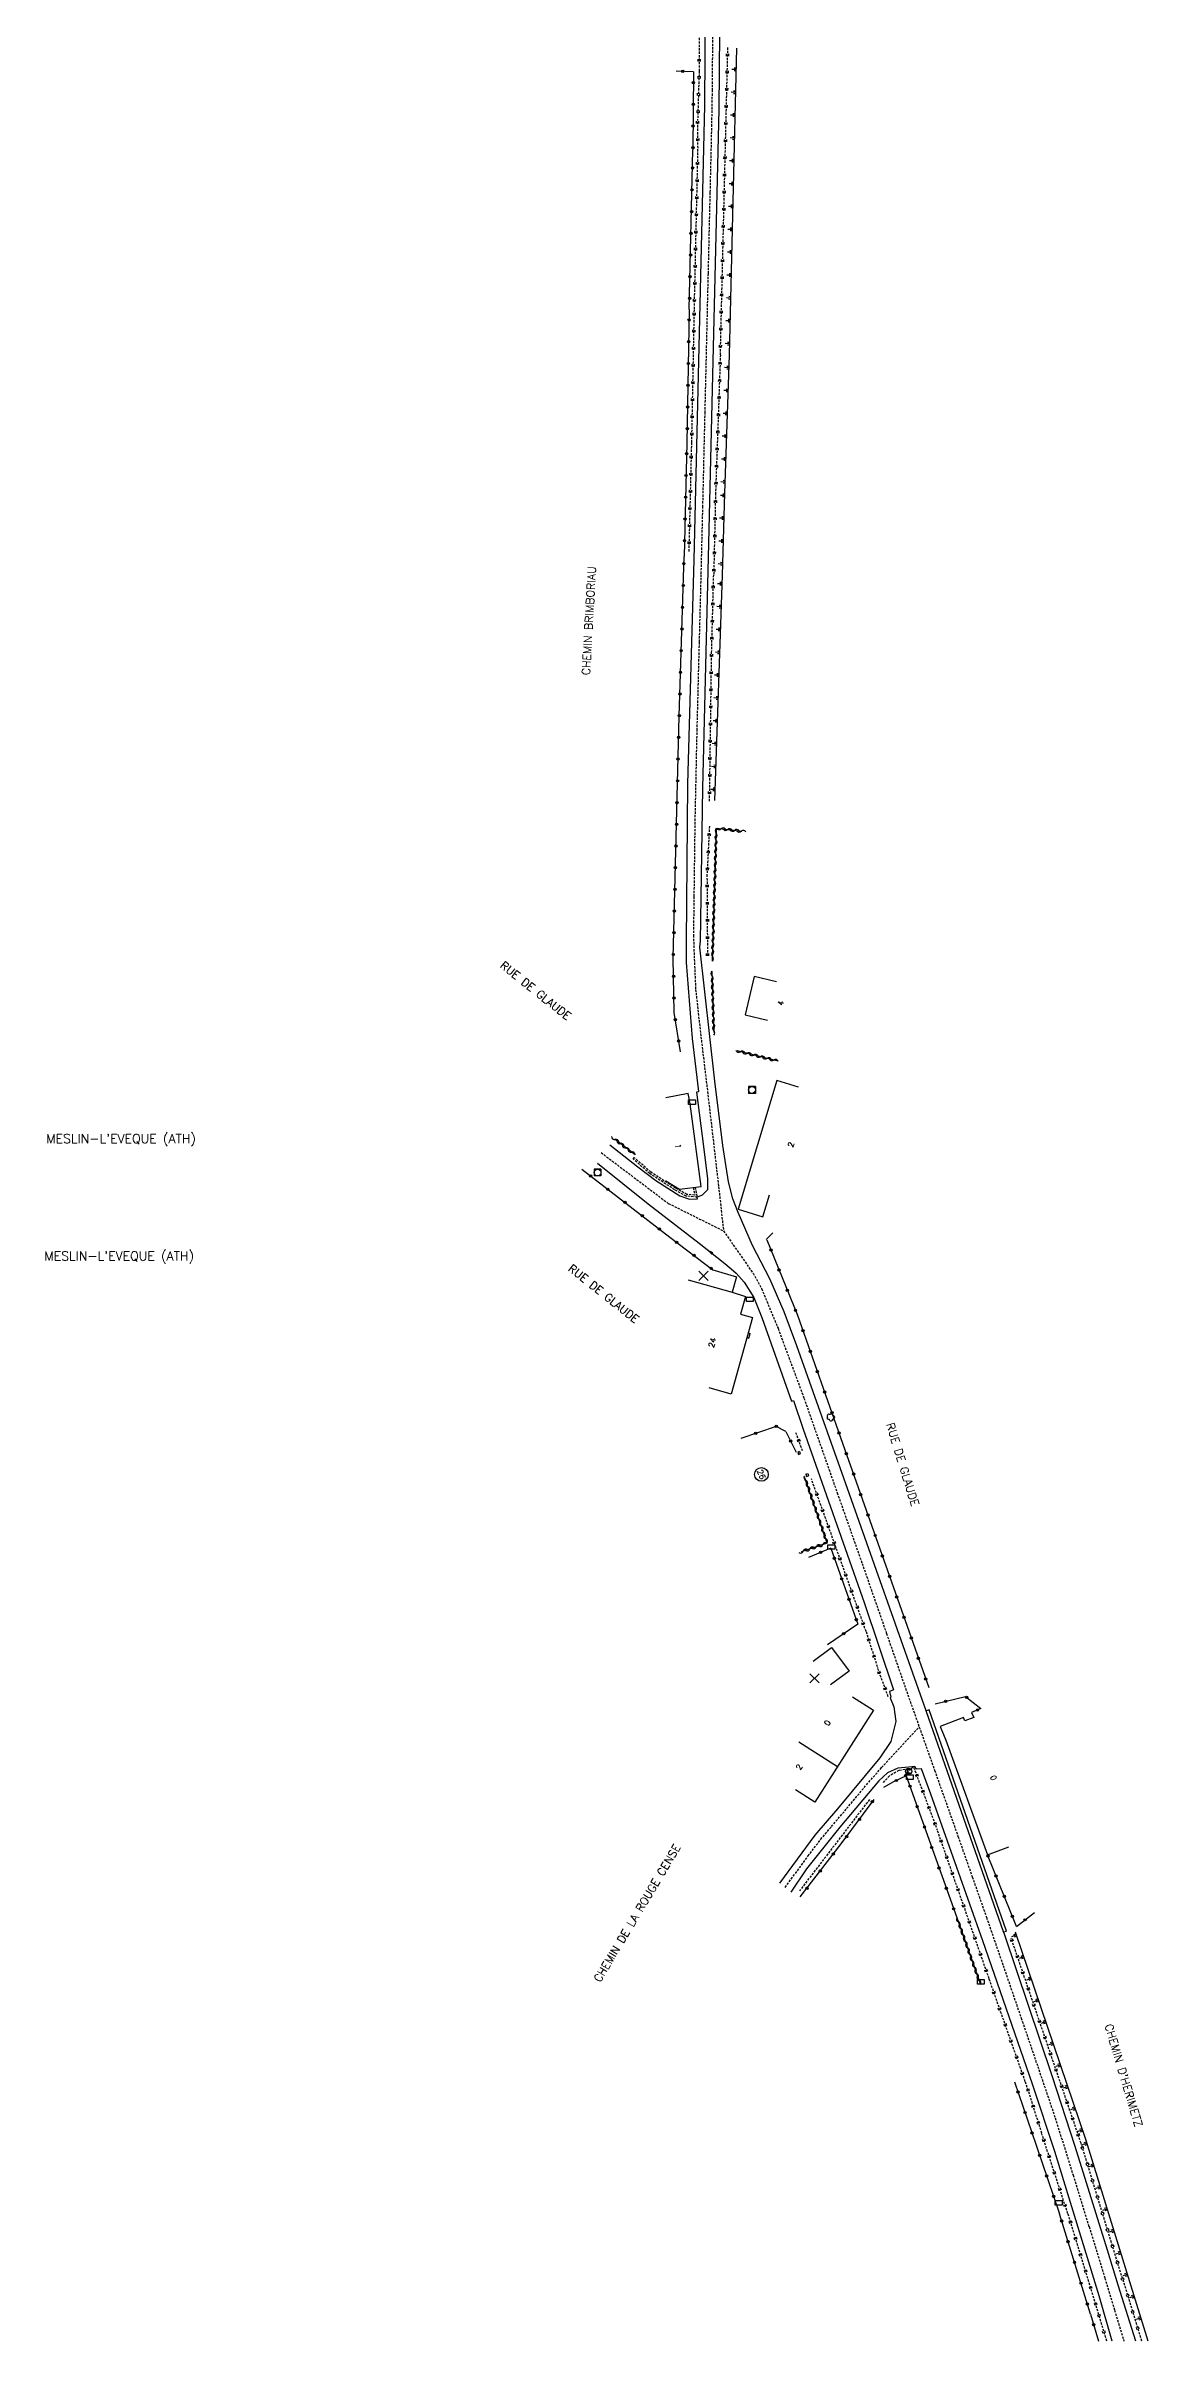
# Model space of a CAD drawing. Header units: millimetres. Extents: x 114000 to 114821, y 148000 to 149000.
# Drawn here: x 114016 to 114257, y 148000 to 148502 of the extents above; entities that cross this region are included whole.
import ezdxf
from ezdxf.enums import TextEntityAlignment as Align

# ---------------------------------------------------------------- set-up
doc = ezdxf.new("R2010")
doc.units = ezdxf.units.MM
doc.linetypes.add('DASHED', pattern=[0.75, 0.5, -0.25])
doc.layers.get('0').update_dxf_attribs({"linetype": 'CONTINUOUS'})
for name, color, linetype in [('W0001', 6, 'DASHED'), ('W0008', 7, 'CONTINUOUS'), ('W0100', 7, 'CONTINUOUS'), ('W0105', 7, 'CONTINUOUS'), ('W0112', 1, 'DASHED'), ('W0211', 2, 'CONTINUOUS'), ('W0220', 5, 'DASHED'), ('W0300', 7, 'CONTINUOUS'), ('W0310', 3, 'CONTINUOUS'), ('W0322', 7, 'CONTINUOUS'), ('W0400', 7, 'CONTINUOUS'), ('W0420', 7, 'CONTINUOUS'), ('W0471', 7, 'CONTINUOUS'), ('W0980', 7, 'CONTINUOUS'), ('W0989', 7, 'CONTINUOUS'), ('W0991', 7, 'CONTINUOUS'), ('W1102', 7, 'CONTINUOUS'), ('W1471', 7, 'CONTINUOUS')]:
    doc.layers.add(name, color=color, linetype=linetype)
doc.styles.get("Standard").update_dxf_attribs({"font": 'romans.shx', "width": 0.85})

# ---------------------------------------------------------------- blocks, each defined once
blk = doc.blocks.new('T471')
for p, q in [((-0.333334, 0.333334), (-0.333334, -0.333334)), ((-0.333334, 0.333334), (0.333334, 0.333334)), ((-0.333334, 0), (0, 0)), ((0.500001, 0.500001), (1.000002, 1.000002)), ((-0.500001, -0.500001), (-1.000002, -1.000002)), ((-0.333334, -0.333334), (0.333334, -0.333334))]:
    blk.add_line(p, q)
blk.add_ellipse((0, 0), major_axis=(0.471405, 0.471405), ratio=1, start_param=5.4977871438, end_param=11.780972451)
blk = doc.blocks.new('T300')
for p, q in [((-0.8, 0.51), (-0.86, 0.34)), ((-0.86, 0.34), (-0.86, 0.17)), ((-0.86, 0.17), (-0.74, 0.06)), ((-0.69, 0.63), (-0.8, 0.51)), ((-0.8, -0.06), (-0.74, 0.06)), ((-0.74, 0.06), (-0.69, 0.11)), ((-0.57, 0.69), (-0.69, 0.63)), ((-0.46, 0.69), (-0.57, 0.69)), ((-0.29, 0.63), (-0.46, 0.69)), ((-0.29, 0.63), (-0.17, 0.74)), ((-0.23, 0.57), (-0.29, 0.63)), ((-0.17, 0.74), (-0.06, 0.8)), ((-0.06, 0.8), (0.06, 0.8)), ((0.06, 0.8), (0.23, 0.74)), ((0.23, 0.74), (0.34, 0.63)), ((0.34, 0.63), (0.4, 0.51)), ((0.46, 0.46), (0.34, 0.46)), ((0.4, 0.51), (0.4, 0.46)), ((0.57, 0.4), (0.46, 0.46)), ((0.57, 0.4), (0.69, 0.29)), ((0.69, 0.29), (0.74, 0.17)), ((0.74, 0.06), (0.69, -0.17)), ((0.74, 0.17), (0.74, 0.06)), ((-0.8, -0.17), (-0.8, -0.06)), ((-0.8, -0.23), (-0.8, -0.17)), ((-0.74, -0.34), (-0.8, -0.23)), ((-0.69, -0.4), (-0.74, -0.34)), ((-0.51, -0.46), (-0.69, -0.4)), ((-0.4, -0.46), (-0.51, -0.46)), ((-0.4, -0.46), (-0.34, -0.46)), ((-0.34, -0.46), (-0.34, -0.4)), ((-0.34, -0.51), (-0.34, -0.46)), ((-0.29, -0.63), (-0.34, -0.51)), ((-0.17, -0.74), (-0.29, -0.63)), ((-0.06, -0.8), (-0.17, -0.74)), ((0.06, -0.8), (-0.06, -0.8)), ((0.17, -0.74), (0.06, -0.8)), ((0.23, -0.69), (0.17, -0.74)), ((0.29, -0.46), (0.23, -0.46)), ((0.29, -0.63), (0.23, -0.69)), ((0.46, -0.4), (0.29, -0.46)), ((0.34, -0.51), (0.29, -0.63)), ((0.34, -0.51), (0.34, -0.46)), ((0.57, -0.34), (0.46, -0.4)), ((0.63, -0.29), (0.57, -0.34)), ((0.69, -0.17), (0.63, -0.29))]:
    blk.add_line(p, q)
blk = doc.blocks.new('T420')
for p, q in [((0.75, 0.75), (-0.75, 0.75)), ((-0.75, 0.75), (-0.75, -0.75)), ((0.75, 0.75), (0.75, -0.75)), ((0.75, -0.75), (-0.75, -0.75))]:
    blk.add_line(p, q)
blk.add_ellipse((0, 0), major_axis=(-0.53, 0.53), ratio=1, start_param=3.926991, end_param=10.210176)
blk = doc.blocks.new('T400')
for p, q in [((-0.15, 0.3), (0.15, 0.3)), ((-0.15, -0.25), (-0.15, 0.3)), ((-0.15, 0.15), (0.15, 0.15)), ((-0.15, 0), (0.15, 0)), ((0.15, 0.3), (0.15, -0.25)), ((-0.15, -0.15), (0.15, -0.15)), ((-0.15, -0.25), (-0.15, -0.3)), ((-0.15, -0.3), (0.15, -0.3)), ((0.15, -0.3), (0.15, -0.25))]:
    blk.add_line(p, q)
blk = doc.blocks.new('t991o')
at = {"color": 0, "linetype": 'Continuous'}
for p, q in [((-1, 1), (1, -1)), ((-1, -1), (1, 1))]:
    blk.add_line(p, q, dxfattribs=at)
blk = doc.blocks.new('t322o')
at = {"color": 0, "linetype": 'Continuous'}
for radius in [0.25, 0.15]:
    blk.add_circle((0, 0), radius, dxfattribs=at)
blk = doc.blocks.new('t310o')
at = {"color": 0, "linetype": 'Continuous'}
for centre, start, end in [((-0.5, 0.38), 216.8699, 323.1304), ((0.5, -0.37), 36.8699, 143.1303)]:
    blk.add_arc(centre, 0.625, start, end, dxfattribs=at)
blk = doc.blocks.new('t220o')
at = {"color": 0, "linetype": 'Continuous'}
for p, q in [((-0.25, 0.25), (0.25, 0.25)), ((-0.25, -0.25), (0.25, -0.25))]:
    blk.add_line(p, q, dxfattribs=at)
blk = doc.blocks.new('t211o')
at = {"color": 0, "linetype": 'Continuous'}
for p, q in [((-0.29, 0.5), (-0.29, 0)), ((0, 1), (0, 0)), ((0.29, 0.5), (0.29, 0))]:
    blk.add_line(p, q, dxfattribs=at)
blk = doc.blocks.new('T1471')
at = {"color": 0, "linetype": 'Continuous', "flags": 128}
blk.add_lwpolyline([(-0.75, -0.5), (-0.75, 0.5), (0.75, 0.5), (0.75, -0.5), (-0.75, -0.5)], dxfattribs=at)

msp = doc.modelspace()

# ---------------------------------------------------------------- linework, layer by layer
at = {"layer": 'W0001'}
for points in [[(114161.41, 148505.53), (114161.31, 148492.41), (114161.19, 148484.84), (114160.84, 148470), (114160.42, 148452.28), (114160.05, 148436.54), (114159.71, 148421.95), (114159.22, 148401.35), (114158.86, 148386.44), (114158.47, 148371.63), (114157.97, 148352.59), (114157.55, 148333.01), (114157.33, 148316.02), (114157.23, 148307.5), (114157.38, 148303.03), (114157.71, 148295.66), (114158.78, 148286.03), (114160.31, 148273.33), (114162.73, 148252.58), (114163.81, 148242.85), (114170.26, 148233.57), (114172.13, 148230.22), (114175.73, 148221.54), (114181.41, 148206.27), (114188.67, 148185.58), (114194.12, 148170.13), (114199.47, 148154.79), (114203.38, 148143.5), (114209.98, 148124.86), (114215.1, 148110.43), (114218.22, 148101.55), (114221.33, 148092.71), (114224.97, 148082.18), (114228.92, 148070.66), (114232.53, 148060.1), (114236.36, 148048.83), (114240.27, 148036.31), (114243.76, 148025.05), (114247.23, 148013.78), (114249.35, 148006.78), (114251.38, 148000)], [(114137.02, 148259.98), (114151.73, 148248.87), (114163.81, 148242.85)], [(114177.32, 148099.25), (114182.28, 148106.1), (114185.1, 148109.76), (114187.43, 148112.56), (114190.74, 148116.48), (114195.08, 148121.69), (114198.4, 148125.46), (114206.61, 148134.39)]]:
    msp.add_lwpolyline(points, dxfattribs=at)
at = {"layer": 'W0008'}
for p, q in [((114248.8, 148000), (114245.98, 148009.89)), ((114253.97, 148000), (114250.16, 148012.21))]:
    msp.add_line(p, q, dxfattribs=at)
for points in [[(114138.93, 148261.71), (114145.05, 148256.86), (114149, 148253.9), (114154.27, 148250.53), (114156.35, 148249.77), (114158.12, 148249.87), (114158, 148250.26), (114159.19, 148250.77), (114160.41, 148251.92), (114160.38, 148254.25), (114159.47, 148261.34), (114157.98, 148273.22), (114157.96, 148273.25), (114158.43, 148273.37), (114157.04, 148284.9), (114155.74, 148301.56), (114155.68, 148305.99), (114156.03, 148340.63), (114157.42, 148389.64), (114159.69, 148489.01), (114159.95, 148522.61)], [(114250.16, 148012.21), (114247.83, 148019.89), (114240.75, 148042.59), (114235.73, 148058.01), (114225.26, 148088.98), (114225.08, 148089.49), (114208.14, 148137.88), (114208.11, 148137.87), (114190.12, 148188.75), (114179.87, 148217.7), (114177.09, 148225.11), (114173.91, 148232.38), (114170.16, 148239.65), (114166.98, 148246.89), (114165.88, 148249.85), (114164.91, 148253.57), (114163.65, 148261.5), (114161.9, 148275.58), (114158.64, 148304.94), (114158.74, 148306.23), (114159.25, 148339.71), (114160.49, 148390.2), (114162.87, 148488.16), (114163.12, 148522.23)], [(114136.23, 148257.67), (114136.23, 148257.67), (114147.36, 148248.8), (114158.51, 148240.2), (114164.09, 148235.72), (114166.01, 148234.09), (114166.61, 148233.59), (114168.31, 148231.62), (114170.44, 148228.28), (114172.22, 148223.9), (114178.66, 148205.61), (114179.1, 148205.74), (114181.22, 148199.5), (114194.55, 148161.54), (114201.01, 148142.44), (114200.1, 148142.09), (114200.41, 148140.84), (114200.28, 148140.73), (114201.08, 148138.75), (114201.52, 148135.56), (114200.42, 148131.18), (114197.99, 148127.61), (114188.76, 148116.41), (114183.75, 148110.64), (114176.04, 148100.15)], [(114225.08, 148089.49), (114225.69, 148089.69), (114208.8, 148138.07), (114208.14, 148137.88)], [(114245.98, 148009.89), (114236.25, 148041.48), (114231.39, 148056.2), (114220.51, 148087.59), (114209.19, 148119.67), (114207.14, 148125.16), (114206.01, 148125.11), (114205.69, 148125.71), (114204.33, 148125.57), (114201.97, 148125.35), (114199.7, 148124.32), (114197.75, 148122.52), (114189.23, 148112.4), (114181.95, 148103.27), (114178.5, 148098.2)]]:
    msp.add_lwpolyline(points, dxfattribs=at)
at = {"layer": 'W0100'}
for points in [[(114175.4, 148297.3), (114170.54, 148298.47), (114168.54, 148290.14), (114173.4, 148288.97)], [(114180.24, 148274.29), (114175.46, 148275.73), (114167, 148247.61), (114166.99, 148247.62), (114172.39, 148245.94), (114173.87, 148250.71)], [(114151.21, 148253.79), (114151.21, 148253.79), (114154.18, 148251.97), (114158.89, 148252.58), (114156.54, 148270.61), (114156.1, 148272.9), (114151.19, 148271.96)], [(114161.46, 148234.36), (114166.64, 148232.8), (114165.7, 148229.45), (114168.63, 148228.53), (114167.53, 148224.61), (114170.13, 148223.89), (114165.49, 148207.16), (114160.67, 148208.49)], [(114183.43, 148148.76), (114187.46, 148151.71), (114191.26, 148146.54), (114187.23, 148143.58)], [(114192.03, 148140.92), (114196.65, 148138.02), (114194.92, 148135.38), (114183.75, 148117.91), (114179.54, 148120.61)], [(114218.58, 148136.42), (114216.58, 148135.65), (114216.3, 148136.38), (114211.22, 148134.41), (114212.41, 148131.43), (114221.55, 148106.4), (114226.25, 148108.12)]]:
    msp.add_lwpolyline(points, dxfattribs=at)
at = {"layer": 'W0105'}
for p, q in [((114168.92, 148219.52), (114169.33, 148219.41)), ((114169.21, 148220.56), (114169.64, 148220.44))]:
    msp.add_line(p, q, dxfattribs=at)
msp.add_lwpolyline([(114169.33, 148219.41), (114169.64, 148220.44)], dxfattribs=at)
at = {"layer": 'W0112'}
for p, q in [((114144.01, 148258.61), (114144.28, 148258.9)), ((114180.41, 148194.57), (114180.04, 148194.41)), ((114180.24, 148193.94), (114180.61, 148194.09)), ((114181.84, 148189.63), (114182.22, 148189.75)), ((114182, 148189.12), (114182.39, 148189.24))]:
    msp.add_line(p, q, dxfattribs=at)
for points in [[(114157.58, 148252.41), (114158, 148250.26), (114155.64, 148250.45), (114153.09, 148251.85), (114147.66, 148255.4), (114144.01, 148258.61)], [(114157.19, 148252.34), (114157.51, 148250.7), (114155.76, 148250.84), (114153.3, 148252.19), (114147.9, 148255.72), (114144.28, 148258.9)], [(114180.04, 148194.41), (114180.24, 148193.94)], [(114180.41, 148194.57), (114180.61, 148194.09)], [(114181.84, 148189.63), (114182, 148189.12)], [(114182.22, 148189.75), (114182.39, 148189.24)]]:
    msp.add_lwpolyline(points, dxfattribs=at)
at = {"layer": 'W0211'}
for p, q in [((114165.13, 148434.48), (114166.72, 148501.6)), ((114164.13, 148404.23), (114165.13, 148434.48)), ((114163.59, 148386.3), (114164.13, 148404.23)), ((114161.91, 148336.97), (114163.59, 148386.3)), ((114243.11, 148043.86), (114227.66, 148089.43)), ((114256.68, 148000), (114243.11, 148043.86))]:
    msp.add_line(p, q, dxfattribs=at)
at = {"layer": 'W0220'}
for p, q in [((114163.12, 148434.48), (114164.76, 148501.69)), ((114158.23, 148479.71), (114158.16, 148486)), ((114157.43, 148444.49), (114158.23, 148479.71)), ((114156.87, 148415.3), (114157.43, 148444.49)), ((114163.12, 148434.48), (114162.06, 148404.25)), ((114156.29, 148391.5), (114156.87, 148415.3)), ((114162.06, 148404.25), (114161.66, 148386.36)), ((114179.59, 148198.77), (114181.01, 148194.82)), ((114195.01, 148155.19), (114183.04, 148188.59)), ((114195.01, 148155.19), (114197.52, 148147.23)), ((114199.85, 148140.96), (114197.52, 148147.23)), ((114205.4, 148125.49), (114210.51, 148111.97)), ((114221.91, 148079.25), (114210.51, 148111.97)), ((114242.02, 148043.29), (114226.74, 148088.11)), ((114229.81, 148056.74), (114221.91, 148079.25)), ((114229.81, 148056.74), (114233.4, 148045.43)), ((114239.13, 148027.86), (114233.4, 148045.43)), ((114255.3, 148000), (114242.02, 148043.29)), ((114239.13, 148027.86), (114245.72, 148006.36)), ((114247.63, 148000), (114245.72, 148006.36))]:
    msp.add_line(p, q, dxfattribs=at)
for points in [[(114158.41, 148530.8), (114158.47, 148496.54), (114158.16, 148486)], [(114160.75, 148336.85), (114161.21, 148369.34), (114161.66, 148386.36)], [(114160.73, 148331.38), (114160.19, 148320.77), (114160.3, 148302.87)], [(114204.24, 148125.15), (114202.14, 148124.82), (114200.1, 148123.63), (114198.54, 148122.01)], [(114195.73, 148118.46), (114180.44, 148098.49)]]:
    msp.add_lwpolyline(points, dxfattribs=at)
at = {"layer": 'W0310'}
for p, q in [((114161.37, 148301.87), (114162.24, 148330.94)), ((114162.24, 148330.94), (114167.82, 148330.26)), ((114161.28, 148299.66), (114161.66, 148286.27)), ((114175.75, 148279.98), (114166.79, 148282.23)), ((114144.46, 148259.49), (114140.03, 148262.92)), ((114186.48, 148174.55), (114181.63, 148188.82)), ((114186.48, 148174.55), (114180.79, 148172.65)), ((114214.85, 148092.63), (114220.01, 148078.03))]:
    msp.add_line(p, q, dxfattribs=at)
at = {"layer": 'W0322'}
for p, q in [((114157.25, 148496.41), (114153.47, 148496.51)), ((114157.25, 148496.41), (114157.12, 148479.32)), ((114156.33, 148444.46), (114157.12, 148479.32)), ((114156.33, 148444.46), (114155.81, 148415.22)), ((114155.81, 148415.22), (114155.18, 148390.36)), ((114174.57, 148242.4), (114173.15, 148240.95)), ((114177.45, 148198.99), (114179.68, 148194.43)), ((114187.25, 148173.45), (114182.4, 148171.42)), ((114218.09, 148137.51), (114218.58, 148136.42)), ((114203.78, 148123.63), (114214.85, 148092.63)), ((114227.88, 148090.7), (114221.55, 148106.4)), ((114227.88, 148090.7), (114231.82, 148093.73)), ((114227.45, 148056.74), (114232.18, 148042.88)), ((114232.18, 148042.88), (114237.31, 148027.81)), ((114244.07, 148005.86), (114237.31, 148027.81)), ((114244.07, 148005.86), (114245.82, 148000))]:
    msp.add_line(p, q, dxfattribs=at)
for points in [[(114154.39, 148282.05), (114153, 148290.6), (114152.82, 148302.51), (114154.11, 148355.44), (114155.18, 148390.36)], [(114132.85, 148256.32), (114152.07, 148241.49), (114161.46, 148234.36)], [(114173.29, 148240.87), (114179.99, 148224.4), (114189.87, 148196.42), (114208.69, 148142.95)], [(114177.45, 148198.99), (114175.32, 148200.09), (114167.58, 148197.47)], [(114187.25, 148173.45), (114193.19, 148156.85), (114186.58, 148152.27)], [(114210.09, 148139.39), (114216.74, 148140.99), (114220.09, 148138.35), (114218.09, 148137.51)], [(114203.78, 148123.63), (114200.97, 148122.32), (114198.83, 148121.1)], [(114180.6, 148097.17), (114189.55, 148108.76), (114196.74, 148118.45)]]:
    msp.add_lwpolyline(points, dxfattribs=at)
at = {"layer": 'W1102'}
for p, q in [((114156.07, 148232.14), (114165.7, 148229.45)), ((114180.3, 148131.07), (114188.72, 148125.68))]:
    msp.add_line(p, q, dxfattribs=at)
msp.add_circle((114172.09, 148189.58), 1.5, dxfattribs=at)

# ---------------------------------------------------------------- block references
at = {"layer": 'W0211'}
for p, rotation in [((114166.61, 148496.96), 88.64904060311903), ((114166.49, 148491.96), 88.64904060311903), ((114166.37, 148486.97), 88.64904060311903), ((114166.26, 148481.97), 88.64904060311903), ((114166.14, 148476.97), 88.64904060311903), ((114166.02, 148471.97), 88.64904060311903), ((114165.9, 148466.97), 88.64904060311903), ((114165.78, 148461.97), 88.64904060311903), ((114165.67, 148456.98), 88.64904060311903), ((114165.55, 148451.98), 88.64904060311903), ((114165.43, 148446.98), 88.64904060311903), ((114165.31, 148441.98), 88.64904060311903), ((114165.19, 148436.98), 88.64904060311903), ((114165.04, 148431.72), 88.09706954227826), ((114164.88, 148426.72), 88.09706954227826), ((114164.71, 148421.72), 88.09706954227826), ((114164.54, 148416.73), 88.09706954227826), ((114164.38, 148411.73), 88.09706954227826), ((114164.12, 148403.79), 88.265507601133), ((114164.21, 148406.73), 88.09706954227826), ((114163.96, 148398.8), 88.265507601133), ((114163.81, 148393.8), 88.265507601133), ((114163.66, 148388.8), 88.265507601133), ((114163.52, 148384.45), 88.05755999257066), ((114163.35, 148379.45), 88.05755999257066), ((114163.18, 148374.45), 88.05755999257066), ((114163.02, 148369.45), 88.05755999257066), ((114162.85, 148364.46), 88.05755999257066), ((114162.68, 148359.46), 88.05755999257066), ((114162.51, 148354.46), 88.05755999257066), ((114162.34, 148349.47), 88.05755999257066), ((114162.17, 148344.47), 88.05755999257066), ((114162, 148339.47), 88.05755999257066), ((114227.86, 148088.84), 108.7289827637592), ((114229.47, 148084.11), 108.7289827637592), ((114231.07, 148079.37), 108.7289827637592), ((114232.68, 148074.64), 108.7289827637592), ((114234.28, 148069.9), 108.7289827637592), ((114235.89, 148065.17), 108.7289827637592), ((114237.49, 148060.43), 108.7289827637592), ((114239.1, 148055.69), 108.7289827637592), ((114240.71, 148050.96), 108.7289827637592), ((114242.31, 148046.22), 108.7289827637592), ((114243.29, 148043.29), 107.1917263443603), ((114244.77, 148038.51), 107.1917263443603), ((114246.25, 148033.73), 107.1917263443603), ((114247.72, 148028.96), 107.1917263443603), ((114249.2, 148024.18), 107.1917263443603), ((114250.68, 148019.4), 107.1917263443603), ((114252.16, 148014.63), 107.1917263443603), ((114253.63, 148009.85), 107.1917263443603), ((114255.11, 148005.07), 107.1917263443603)]:
    msp.add_blockref('t211o', p, dxfattribs=dict(at, rotation=rotation))
at = {"layer": 'W0220'}
for p, rotation in [((114164.72, 148500.08), 88.60233756564935), ((114158.43, 148495.18), 268.2711079393638), ((114158.47, 148498.93), 270.1003184713365), ((114164.63, 148496.33), 88.60233756564935), ((114158.32, 148491.43), 268.2711079393638), ((114164.54, 148492.58), 88.60233756564935), ((114158.16, 148485.33), 90.71025069635307), ((114158.21, 148487.68), 268.2711079393638), ((114164.35, 148485.09), 88.60233756564935), ((114164.44, 148488.84), 88.60233756564935), ((114158.21, 148481.58), 90.71025069635307), ((114164.26, 148481.34), 88.60233756564935), ((114158.16, 148476.36), 88.68400123716759), ((114164.17, 148477.59), 88.60233756564935), ((114158.07, 148472.61), 88.68400123716759), ((114163.99, 148470.09), 88.60233756564935), ((114164.08, 148473.84), 88.60233756564935), ((114157.9, 148465.11), 88.68400123716759), ((114157.99, 148468.86), 88.68400123716759), ((114163.9, 148466.34), 88.60233756564935), ((114157.81, 148461.36), 88.68400123716759), ((114163.8, 148462.59), 88.60233756564935), ((114157.73, 148457.61), 88.68400123716759), ((114163.62, 148455.1), 88.60233756564935), ((114163.71, 148458.85), 88.60233756564935), ((114157.55, 148450.12), 88.68400123716759), ((114157.64, 148453.87), 88.68400123716759), ((114163.53, 148451.35), 88.60233756564935), ((114157.47, 148446.37), 88.68400123716759), ((114163.44, 148447.6), 88.60233756564935), ((114157.33, 148439.67), 88.90496789282314), ((114157.4, 148443.42), 88.90496789282314), ((114163.26, 148440.1), 88.60233756564935), ((114163.35, 148443.85), 88.60233756564935), ((114157.26, 148435.92), 88.90496789282314), ((114163.16, 148436.35), 88.60233756564935), ((114157.19, 148432.17), 88.90496789282314), ((114162.92, 148428.86), 267.993748794058), ((114163.05, 148432.6), 267.993748794058), ((114157.05, 148424.68), 88.90496789282314), ((114157.12, 148428.43), 88.90496789282314), ((114162.79, 148425.11), 267.993748794058), ((114156.98, 148420.93), 88.90496789282314), ((114162.66, 148421.36), 267.993748794058), ((114156.9, 148417.18), 88.90496789282314), ((114162.4, 148413.86), 267.993748794058), ((114162.53, 148417.61), 267.993748794058), ((114156.79, 148412.12), 88.60393791959197), ((114162.26, 148410.12), 267.993748794058), ((114156.61, 148404.62), 88.60393791959197), ((114156.7, 148408.37), 88.60393791959197), ((114162.13, 148406.37), 267.993748794058), ((114156.51, 148400.88), 88.60393791959197), ((114162.02, 148402.37), 268.7192286127441), ((114156.42, 148397.13), 88.60393791959197), ((114161.85, 148394.87), 268.7192286127441), ((114161.93, 148398.62), 268.7192286127441), ((114156.33, 148393.38), 88.60393791959197), ((114161.77, 148391.12), 268.7192286127441), ((114161.59, 148383.72), 88.50519096225182), ((114161.68, 148387.38), 268.7192286127441), ((114161.49, 148379.97), 88.50519096225182), ((114161.4, 148376.22), 88.50519096225182), ((114161.21, 148368.73), 89.17287809591852), ((114161.3, 148372.47), 88.50519096225182), ((114161.15, 148364.98), 89.17287809591852), ((114161.1, 148361.23), 89.17287809591852), ((114160.99, 148353.73), 89.17287809591852), ((114161.04, 148357.48), 89.17287809591852), ((114160.93, 148349.98), 89.17287809591852), ((114160.88, 148346.23), 89.17287809591852), ((114160.77, 148338.73), 89.17287809591852), ((114160.83, 148342.48), 89.17287809591852), ((114160.63, 148329.5), 267.1017942262274), ((114160.44, 148325.76), 267.1017942262274), ((114160.25, 148322.01), 267.1017942262274), ((114160.2, 148318.27), 270.3425795561544), ((114160.23, 148314.52), 270.3425795561544), ((114160.25, 148310.77), 270.3425795561544), ((114160.27, 148307.02), 270.3425795561544), ((114160.29, 148303.27), 270.3425795561544), ((114180.22, 148197.01), 289.7676276889716), ((114184.25, 148185.2), 109.7151317355557), ((114185.52, 148181.67), 109.7151317355557), ((114186.78, 148178.14), 109.7151317355557), ((114188.05, 148174.61), 109.7151317355557), ((114189.31, 148171.08), 109.7151317355557), ((114190.58, 148167.55), 109.7151317355557), ((114191.84, 148164.01), 109.7151317355557), ((114193.11, 148160.48), 109.7151317355557), ((114194.37, 148156.95), 109.7151317355557), ((114195.57, 148153.4), 287.5061520952592), ((114196.7, 148149.83), 287.5061520952592), ((114197.89, 148146.23), 110.4104643568521), ((114199.2, 148142.71), 110.4104643568521), ((114206.06, 148123.73), 290.7268267934464), ((114207.39, 148120.23), 290.7268267934464), ((114208.72, 148116.72), 290.7268267934464), ((114210.04, 148113.21), 290.7268267934464), ((114211.43, 148109.35), 109.2066289697212), ((114212.66, 148105.81), 109.2066289697212), ((114213.89, 148102.27), 109.2066289697212), ((114215.13, 148098.72), 109.2066289697212), ((114216.36, 148095.18), 109.2066289697212), ((114217.59, 148091.64), 109.2066289697212), ((114218.83, 148088.1), 109.2066289697212), ((114226.9, 148087.65), 108.8233956983224), ((114220.06, 148084.56), 109.2066289697212), ((114228.11, 148084.11), 108.8233956983224), ((114221.29, 148081.02), 109.2066289697212), ((114229.32, 148080.55), 108.8233956983224), ((114222.98, 148076.2), 109.34399986504), ((114224.22, 148072.66), 109.34399986504), ((114230.53, 148077.01), 108.8233956983224), ((114231.74, 148073.46), 108.8233956983224), ((114225.47, 148069.12), 109.34399986504), ((114232.95, 148069.91), 108.8233956983224), ((114226.71, 148065.58), 109.34399986504), ((114234.16, 148066.36), 108.8233956983224), ((114235.37, 148062.81), 108.8233956983224), ((114227.95, 148062.05), 109.34399986504), ((114229.19, 148058.51), 109.34399986504), ((114236.58, 148059.26), 108.8233956983224), ((114230.38, 148054.95), 287.6052153132376), ((114237.79, 148055.71), 108.8233956983224), ((114231.51, 148051.38), 287.6052153132376), ((114232.65, 148047.8), 287.6052153132376), ((114239, 148052.16), 108.8233956983224), ((114240.21, 148048.61), 108.8233956983224), ((114233.9, 148043.91), 108.0604223071294), ((114241.42, 148045.06), 108.8233956983224), ((114242.35, 148042.23), 107.0481773065197), ((114235.06, 148040.34), 108.0604223071294), ((114243.45, 148038.65), 107.0481773065197), ((114236.22, 148036.78), 108.0604223071294), ((114237.39, 148033.21), 108.0604223071294), ((114244.54, 148035.06), 107.0481773065197), ((114238.55, 148029.65), 108.0604223071294), ((114245.65, 148031.48), 107.0481773065197), ((114246.74, 148027.89), 107.0481773065197), ((114239.68, 148026.07), 287.0468236801447), ((114240.78, 148022.49), 287.0468236801447), ((114247.84, 148024.3), 107.0481773065197), ((114241.88, 148018.9), 287.0468236801447), ((114248.94, 148020.72), 107.0481773065197), ((114250.04, 148017.14), 107.0481773065197), ((114242.98, 148015.32), 287.0468236801447), ((114251.14, 148013.55), 107.0481773065197), ((114244.08, 148011.73), 287.0468236801447), ((114245.18, 148008.15), 287.0468236801447), ((114252.24, 148009.96), 107.0481773065197), ((114245.97, 148005.55), 106.6801800303523), ((114253.34, 148006.38), 107.0481773065197), ((114254.44, 148002.79), 107.0481773065197), ((114247.04, 148001.95), 106.6801800303523)]:
    msp.add_blockref('t220o', p, dxfattribs=dict(at, rotation=rotation))
at = {"layer": 'W0300'}
msp.add_blockref('T300', (114187.33, 148202.04), dxfattribs=at)
at = {"layer": 'W0310'}
for p, rotation in [((114162.16, 148328.36), 88.28018323103758), ((114162.21, 148329.86), 88.28018323103758), ((114163.24, 148330.82), 353.0027557680411), ((114164.72, 148330.64), 353.0027557680411), ((114166.21, 148330.46), 353.0027557680411), ((114167.7, 148330.27), 353.0027557680411), ((114162.03, 148323.86), 88.28018323103758), ((114162.07, 148325.36), 88.28018323103758), ((114162.12, 148326.86), 88.28018323103758), ((114161.85, 148317.86), 88.28018323103758), ((114161.9, 148319.36), 88.28018323103758), ((114161.94, 148320.86), 88.28018323103758), ((114161.99, 148322.36), 88.28018323103758), ((114161.71, 148313.36), 88.28018323103758), ((114161.76, 148314.86), 88.28018323103758), ((114161.8, 148316.36), 88.28018323103758), ((114161.58, 148308.86), 88.28018323103758), ((114161.62, 148310.36), 88.28018323103758), ((114161.67, 148311.86), 88.28018323103758), ((114161.4, 148302.87), 88.28018323103758), ((114161.45, 148304.37), 88.28018323103758), ((114161.49, 148305.87), 88.28018323103758), ((114161.54, 148307.37), 88.28018323103758), ((114161.3, 148298.66), 271.6592233285653), ((114161.35, 148297.16), 271.6592233285653), ((114161.39, 148295.67), 271.6592233285653), ((114161.43, 148294.17), 271.6592233285653), ((114161.48, 148292.67), 271.6592233285653), ((114161.52, 148291.17), 271.6592233285653), ((114161.57, 148289.67), 271.6592233285653), ((114161.61, 148288.17), 271.6592233285653), ((114161.65, 148286.67), 271.6592233285653), ((114167.5, 148282.05), 165.9442141816121), ((114168.96, 148281.68), 165.9442141816121), ((114170.41, 148281.32), 165.9442141816121), ((114171.87, 148280.96), 165.9442141816121), ((114173.32, 148280.59), 165.9442141816121), ((114174.78, 148280.23), 165.9442141816121), ((114140.1, 148262.86), 142.2966814312466), ((114141.29, 148261.94), 142.2966814312466), ((114142.48, 148261.02), 142.2966814312466), ((114143.66, 148260.11), 142.2966814312466), ((114181.82, 148188.28), 108.7645037909212), ((114182.3, 148186.86), 108.7645037909212), ((114182.78, 148185.44), 108.7645037909212), ((114183.26, 148184.02), 108.7645037909212), ((114183.75, 148182.6), 108.7645037909212), ((114184.23, 148181.18), 108.7645037909212), ((114184.71, 148179.76), 108.7645037909212), ((114185.2, 148178.34), 108.7645037909212), ((114181.26, 148172.81), 198.4348644518867), ((114182.69, 148173.29), 198.4348644518867), ((114184.11, 148173.76), 198.4348644518867), ((114185.53, 148174.23), 198.4348644518867), ((114185.68, 148176.92), 108.7645037909212), ((114186.16, 148175.5), 108.7645037909212), ((114215.18, 148091.69), 289.4602807694918), ((114215.68, 148090.27), 289.4602807694918), ((114216.18, 148088.86), 289.4602807694918), ((114216.68, 148087.44), 289.4602807694918), ((114217.18, 148086.03), 289.4602807694918), ((114217.68, 148084.62), 289.4602807694918), ((114218.18, 148083.2), 289.4602807694918), ((114218.68, 148081.79), 289.4602807694918), ((114219.18, 148080.37), 289.4602807694918), ((114219.68, 148078.96), 289.4602807694918)]:
    msp.add_blockref('t310o', p, dxfattribs=dict(at, rotation=rotation))
at = {"layer": 'W0322'}
for p, rotation in [((114154.88, 148496.47), 178.4977160059344), ((114157.2, 148489.29), 269.5808455548984), ((114157.23, 148494.04), 269.5808455548984), ((114157.16, 148484.54), 269.5808455548984), ((114157.13, 148479.79), 269.5808455548984), ((114157.03, 148475.33), 88.69521022385015), ((114156.93, 148470.58), 88.69521022385015), ((114156.82, 148465.83), 88.69521022385015), ((114156.71, 148461.08), 88.69521022385015), ((114156.6, 148456.33), 88.69521022385015), ((114156.49, 148451.58), 88.69521022385015), ((114156.38, 148446.83), 88.69521022385015), ((114156.29, 148442.08), 268.9831529830207), ((114156.2, 148437.34), 268.9831529830207), ((114156.12, 148432.59), 268.9831529830207), ((114156.04, 148427.84), 268.9831529830207), ((114155.95, 148423.09), 268.9831529830207), ((114155.87, 148418.34), 268.9831529830207), ((114155.75, 148412.84), 268.541485009862), ((114155.63, 148408.09), 268.541485009862), ((114155.51, 148403.35), 268.541485009862), ((114155.27, 148393.85), 268.541485009862), ((114155.39, 148398.6), 268.541485009862), ((114155.13, 148388.78), 88.25109059855185), ((114154.99, 148384.03), 88.25109059855185), ((114154.84, 148379.28), 88.25109059855185), ((114154.7, 148374.53), 88.25109059855185), ((114154.55, 148369.79), 88.25109059855185), ((114154.4, 148365.04), 88.25109059855185), ((114154.26, 148360.29), 88.25109059855185), ((114154.12, 148355.54), 88.25109059855185), ((114154, 148350.79), 88.60500482343097), ((114153.88, 148346.05), 88.60500482343097), ((114153.77, 148341.3), 88.60500482343097), ((114153.65, 148336.55), 88.60500482343097), ((114153.54, 148331.8), 88.60500482343097), ((114153.42, 148327.05), 88.60500482343097), ((114153.3, 148322.3), 88.60500482343097), ((114153.19, 148317.55), 88.60500482343097), ((114153.07, 148312.8), 88.60500482343097), ((114152.96, 148308.06), 88.60500482343097), ((114152.84, 148303.31), 88.60500482343097), ((114152.88, 148298.56), 90.86127701272797), ((114152.95, 148293.81), 90.86127701272797), ((114153.25, 148289.08), 99.20590161195304), ((114154.01, 148284.39), 99.20590161195304), ((114134.74, 148254.87), 322.3419375282355), ((114138.5, 148251.97), 322.3419375282355), ((114142.26, 148249.07), 322.3419375282355), ((114146.02, 148246.16), 322.3419375282355), ((114149.78, 148243.26), 322.3419375282355), ((114153.55, 148240.37), 322.7958479037182), ((114174.18, 148238.67), 292.1329618392385), ((114157.33, 148237.5), 322.7958479037182), ((114161.11, 148234.63), 322.7958479037182), ((114175.97, 148234.27), 292.1329618392385), ((114177.76, 148229.87), 292.1329618392385), ((114179.55, 148225.47), 292.1329618392385), ((114181.18, 148221.01), 289.4418847858627), ((114182.77, 148216.53), 289.4418847858627), ((114184.35, 148212.05), 289.4418847858627), ((114185.93, 148207.58), 289.4418847858627), ((114187.51, 148203.1), 289.4418847858627), ((114170.85, 148198.58), 198.7098303805875), ((114175.34, 148200.08), 152.6867990366063), ((114189.09, 148198.62), 289.4418847858627), ((114178.5, 148196.86), 296.0195174423094), ((114190.67, 148194.14), 289.3946294879351), ((114192.25, 148189.66), 289.3946294879351), ((114193.82, 148185.18), 289.3946294879351), ((114195.4, 148180.7), 289.3946294879351), ((114196.98, 148176.22), 289.3946294879351), ((114185.06, 148172.54), 202.7321895902856), ((114188.05, 148171.22), 289.6844957951475), ((114198.56, 148171.73), 289.3946294879351), ((114189.65, 148166.74), 289.6844957951475), ((114200.13, 148167.26), 289.3946294879351), ((114201.71, 148162.77), 289.3946294879351), ((114191.25, 148162.27), 289.6844957951475), ((114192.85, 148157.8), 289.6844957951475), ((114203.29, 148158.29), 289.3946294879351), ((114190.12, 148154.72), 214.7253583146152), ((114204.87, 148153.81), 289.3946294879351), ((114206.44, 148149.33), 289.3946294879351), ((114208.02, 148144.85), 289.3946294879351), ((114212.4, 148139.95), 13.4893096125418), ((114216.97, 148140.81), 321.7664987069915), ((114219.37, 148138.05), 202.7541908080364), ((114201.62, 148122.63), 204.9665723335565), ((114196.39, 148117.98), 53.44455992289002), ((114204.58, 148121.39), 289.6601953288377), ((114193.56, 148114.16), 53.44455992289002), ((114206.17, 148116.92), 289.6601953288377), ((114190.74, 148110.35), 53.44455992289002), ((114207.77, 148112.45), 289.6601953288377), ((114209.37, 148107.97), 289.6601953288377), ((114184.96, 148102.81), 52.28488757984936), ((114187.86, 148106.57), 52.28488757984936), ((114210.97, 148103.5), 289.6601953288377), ((114221.66, 148106.12), 111.9441966691088), ((114182.05, 148099.05), 52.28488757984936), ((114212.57, 148099.03), 289.6601953288377), ((114223.44, 148101.72), 111.9441966691088), ((114214.16, 148094.55), 289.6601953288377), ((114225.21, 148097.31), 111.9441966691088), ((114226.99, 148092.91), 111.9441966691088), ((114229.76, 148092.15), 37.51803306691914), ((114228.21, 148054.49), 288.8741894111479), ((114229.75, 148050), 288.8741894111479), ((114231.29, 148045.5), 288.8741894111479), ((114232.95, 148040.63), 288.7684696521643), ((114234.48, 148036.13), 288.7684696521643), ((114236.01, 148031.64), 288.7684696521643), ((114237.78, 148026.28), 107.135860192825), ((114239.18, 148021.74), 107.135860192825), ((114240.58, 148017.2), 107.135860192825), ((114241.98, 148012.67), 107.135860192825), ((114243.38, 148008.13), 107.135860192825), ((114244.75, 148003.58), 286.5785467745665)]:
    msp.add_blockref('t322o', p, dxfattribs=dict(at, rotation=rotation))
at = {"layer": 'W0400', "rotation": 51.0162639939579}
msp.add_blockref('T400', (114161.11, 148238.12), dxfattribs=at)
at = {"layer": 'W0420'}
for p in [(114170.03, 148273.69), (114136.25, 148255.61)]:
    msp.add_blockref('T420', p, dxfattribs=at)
at = {"layer": 'W0471'}
msp.add_blockref('T471', (114204.3, 148124.62), dxfattribs=at)
at = {"layer": 'W0991', "rotation": 90}
for p in [(114159.43, 148233.01), (114183.72, 148144.98)]:
    msp.add_blockref('t991o', p, dxfattribs=at)
at = {"layer": 'W1471'}
for p in [(114156.93, 148271.03), (114169.56, 148227.87), (114187.41, 148173.7), (114204.58, 148123.38), (114220.09, 148078.6), (114237.13, 148030.25)]:
    msp.add_blockref('T1471', p, dxfattribs=at)

# ---------------------------------------------------------------- texts
at = {"layer": 'W0980'}
for p in [(114032.03, 148262.9), (114031.61, 148237.23)]:
    msp.add_text("MESLIN-L'EVEQUE (ATH)", height=2, dxfattribs=at).set_placement(p, align=Align.MIDDLE)
at = {"layer": 'W0989'}
for s, rotation, p in [('CHEMIN BRIMBORIAU', 86.7536, (114134.36, 148376.31)), ('RUE DE GLAUDE', 321.4344, (114122.71, 148295.41)), ('RUE DE GLAUDE', 321.4344, (114137.6, 148229.12)), ('RUE DE GLAUDE', 287.0518, (114203.01, 148191.77)), ('CHEMIN DE LA ROUGE CENSE', 59.2343, (114144.91, 148093.63)), ("CHEMIN D'HERIMETZ", 286.5587, (114251.35, 148058.11))]:
    msp.add_text(s, height=1.75, rotation=rotation, dxfattribs=at).set_placement(p, align=Align.MIDDLE)
at = {"layer": 'W0991'}
for s, rotation, p in [('4', 76.471, (114176.35, 148292.69)), ('1', 277.4297, (114153.88, 148261.35)), ('2', 73.263, (114178.56, 148261.74)), ('24', 74.4861, (114161.35, 148218.42)), ('26', 291.7991, (114172.09, 148189.58)), ('0', 57.3963, (114186.52, 148135.23)), ('2', 57.3944, (114180.35, 148125.59)), ('0', 290.0561, (114222.87, 148123.21))]:
    msp.add_text(s, height=1.25, rotation=rotation, dxfattribs=at).set_placement(p, align=Align.MIDDLE)

doc.saveas('drawing.dxf')
